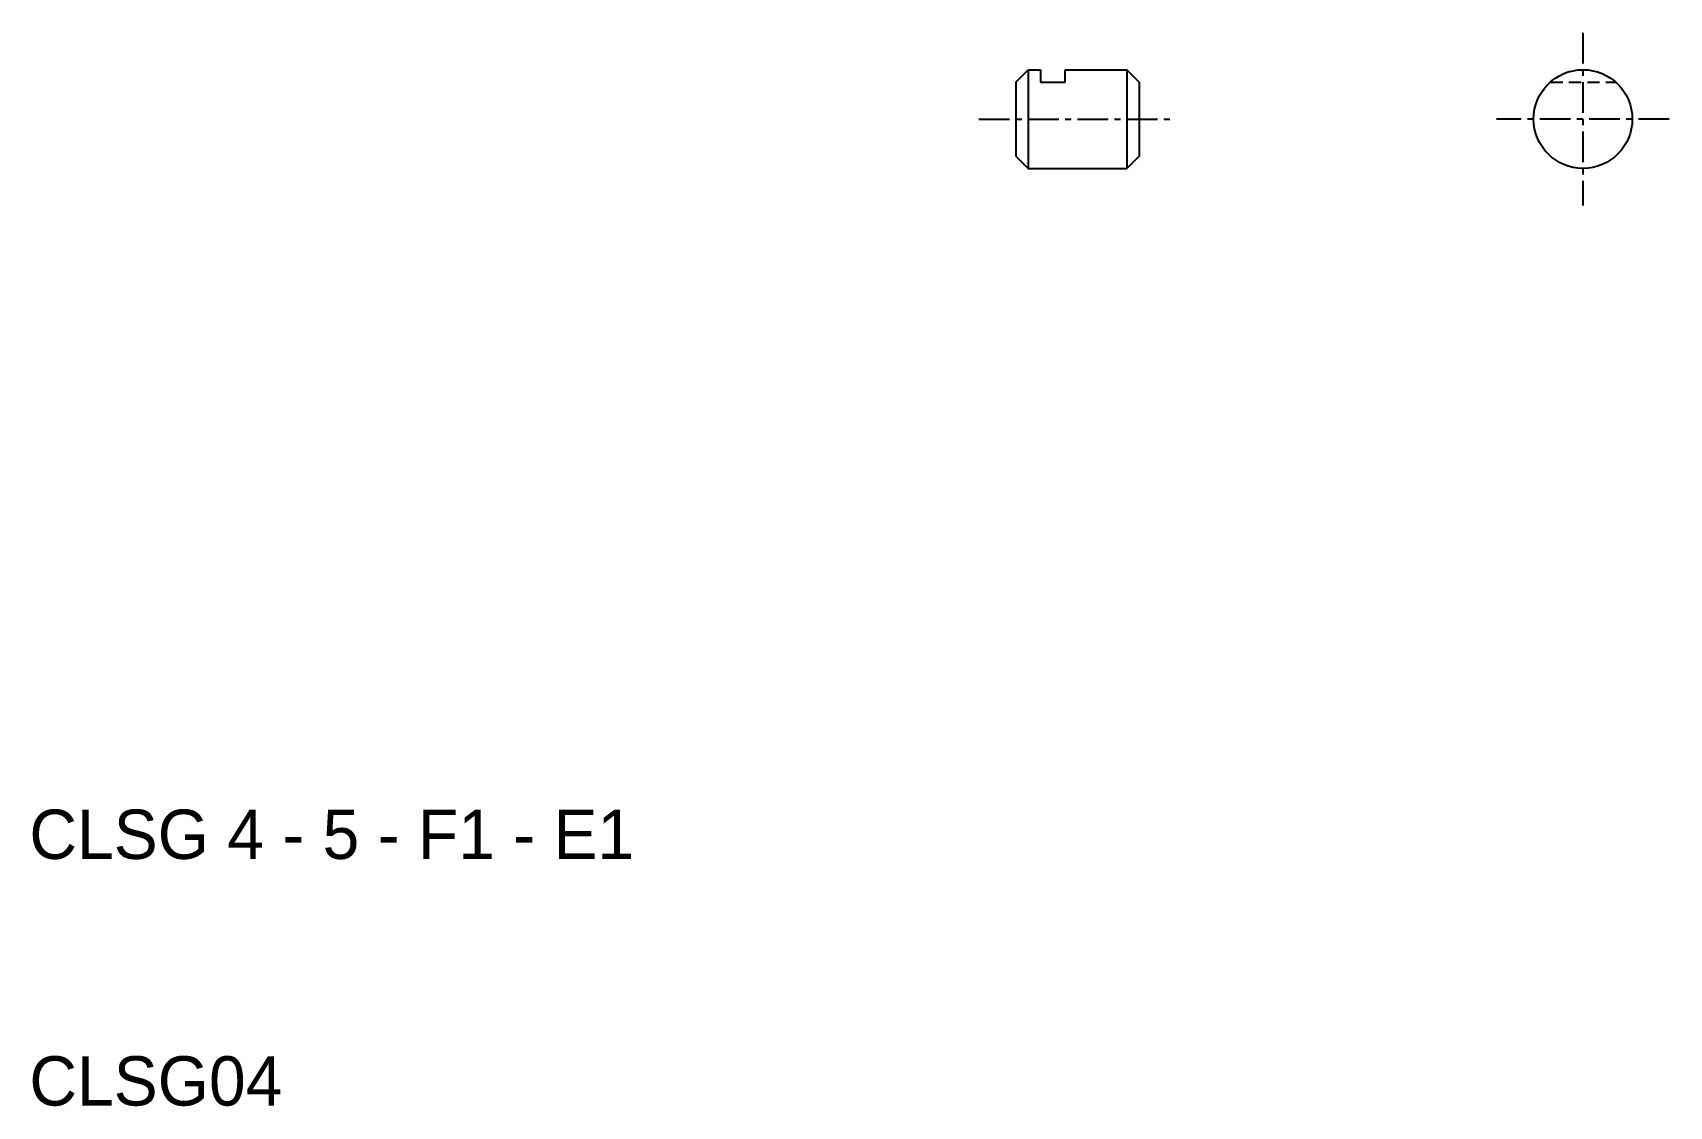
# Model space of a CAD drawing. Extents: x -38.4 to 27.9, y 131.4 to 174.9.
import ezdxf

# ---------------------------------------------------------------- set-up
doc = ezdxf.new("R2010")
doc.units = 0
doc.linetypes.add('CENTER', pattern=[2, 1.25, -0.25, 0.25, -0.25])
doc.linetypes.add('DASHED', pattern=[0.75, 0.5, -0.25])
doc.layers.get('0').update_dxf_attribs({"linetype": 'CONTINUOUS'})
doc.layers.add('CENTER', color=1, linetype='CENTER')

msp = doc.modelspace()

# ---------------------------------------------------------------- linework, layer by layer
at = {"color": 7, "linetype": 'CONTINUOUS'}
for p, q in [((1.434, 172.889), (1.934, 173.389)), ((1.934, 173.389), (1.934, 169.389)), ((1.934, 173.389), (2.434, 173.389)), ((2.434, 173.389), (2.434, 172.889)), ((3.434, 173.389), (5.934, 173.389)), ((3.434, 172.889), (3.434, 173.389)), ((5.934, 173.389), (5.934, 169.389)), ((6.434, 172.889), (5.934, 173.389)), ((1.434, 172.889), (1.434, 169.889)), ((2.434, 172.889), (3.434, 172.889)), ((6.434, 172.889), (6.434, 169.889)), ((1.434, 169.889), (1.934, 169.389)), ((1.934, 169.389), (5.934, 169.389)), ((6.434, 169.889), (5.934, 169.389))]:
    msp.add_line(p, q, dxfattribs=at)
at = {"color": 3, "linetype": 'DASHED'}
msp.add_line((23.111, 172.889), (25.756, 172.889), dxfattribs=at)
at = {"color": 7, "linetype": 'CONTINUOUS'}
msp.add_circle((24.434, 171.389), 2, dxfattribs=at)
at = {"layer": 'CENTER', "color": 1, "linetype": 'CENTER'}
for p, q in [((24.434, 174.889), (24.434, 167.889)), ((-0.066, 171.389), (7.934, 171.389)), ((27.934, 171.389), (20.934, 171.389))]:
    msp.add_line(p, q, dxfattribs=at)

# ---------------------------------------------------------------- texts
at = {"color": 7, "linetype": 'CONTINUOUS'}
for s, p in [('CLSG 4 - 5 - F1 - E1', (-38.566, 141.389)), ('CLSG04', (-38.566, 131.389))]:
    msp.add_text(s, height=2, dxfattribs=at).set_placement(p)

doc.saveas('drawing.dxf')
